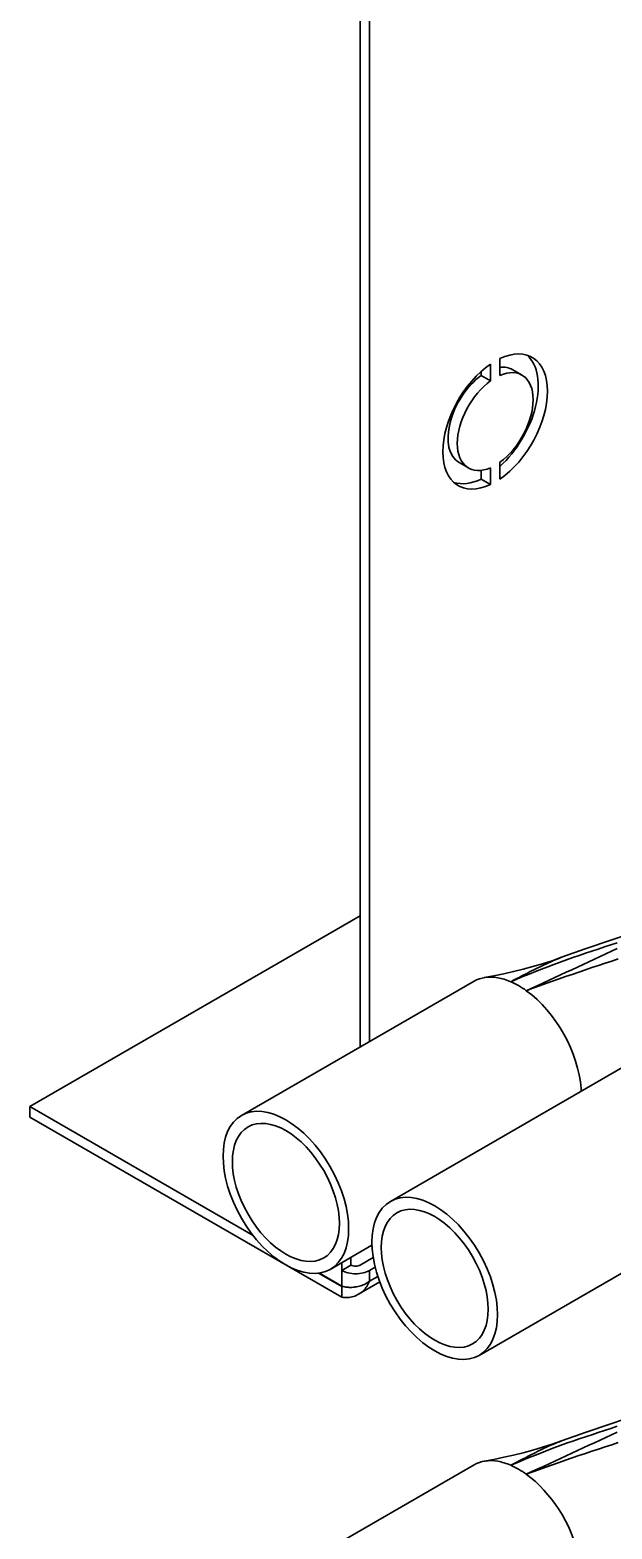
# Model space of a CAD drawing. Header units: millimetres. Extents: x -116965 to 323937, y 291661 to 566926.
# Drawn here: x -12235.7 to -12147.3, y 301887.9 to 302115.7 of the extents above; entities that cross this region are included whole.
import ezdxf

# ---------------------------------------------------------------- set-up
doc = ezdxf.new("R2010")
doc.units = ezdxf.units.MM
doc.layers.add('Visible Edges(Schneider)', color=7, linetype='Continuous', lineweight=35)
doc.layers.add('Visible Tangent Edges(Schneider)', color=7, linetype='Continuous', lineweight=35)

msp = doc.modelspace()

# ---------------------------------------------------------------- linework, layer by layer
at = {"layer": 'Visible Edges(Schneider)'}
for p, q in [((-12185.543127, 301961.199804), (-12185.543127, 302142.732961)), ((-12184.128914, 302143.191467), (-12184.128914, 301962.015945)), ((-12165.744138, 302064.975558), (-12165.744138, 302062.430498)), ((-12164.329924, 302063.246994), (-12164.329924, 302065.792055)), ((-12167.158351, 302063.246994), (-12167.158351, 302063.862802)), ((-12167.158351, 302063.246994), (-12165.744138, 302062.430498)), ((-12162.376244, 302064.109184), (-12160.962031, 302063.292688)), ((-12170.526244, 302049.99297), (-12169.112031, 302049.176474)), ((-12167.158351, 302047.493603), (-12167.158351, 302048.822618)), ((-12165.744138, 302049.222167), (-12165.744138, 302046.677107)), ((-12164.329924, 302047.493603), (-12164.329924, 302050.038664)), ((-12167.158351, 302047.493603), (-12165.744138, 302046.677107)), ((-12235.747709, 301952.131267), (-12185.543127, 301981.116895)), ((-12168.249297, 301971.180064), (-12203.604635, 301950.776518)), ((-12145.62188, 301958.116119), (-12180.977218, 301937.712572)), ((-12235.747709, 301952.131267), (-12201.838064, 301932.553524)), ((-12235.747709, 301950.498274), (-12235.747709, 301952.131267)), ((-12188.371555, 301923.145638), (-12235.747709, 301950.498274)), ((-12132.126279, 301934.730893), (-12167.481617, 301914.327347)), ((-12183.766594, 301931.051511), (-12190.109034, 301927.391292)), ((-12188.371555, 301927.228121), (-12188.371555, 301928.393991)), ((-12188.371555, 301927.228121), (-12186.957341, 301928.044618)), ((-12186.957341, 301929.210133), (-12186.957341, 301928.044618)), ((-12185.543127, 301928.044618), (-12183.577176, 301929.17966)), ((-12183.275777, 301927.72068), (-12184.128914, 301927.228121)), ((-12191.879143, 301926.803738), (-12188.371555, 301924.778631)), ((-12188.371555, 301924.860281), (-12191.765302, 301926.819662)), ((-12185.810894, 301923.609424), (-12182.573085, 301925.478774)), ((-12188.371555, 301923.145638), (-12188.371555, 301924.778631)), ((-12168.249297, 301897.695372), (-12203.604635, 301877.291825))]:
    msp.add_line(p, q, dxfattribs=at)
at = {"layer": 'Visible Edges(Schneider)', "flags": 128}
for points in [[(-12154.937736, 301974.814178), (-12153.067544, 301975.492571), (-12151.199634, 301976.142778), (-12147.481751, 301977.400186), (-12143.783289, 301978.646651), (-12140.102616, 301979.909448)], [(-12166.730802, 301971.728951), (-12165.233946, 301972.008629), (-12163.740269, 301972.312864), (-12162.251428, 301972.644516), (-12160.769078, 301973.006447), (-12159.294878, 301973.401518), (-12157.830483, 301973.832589), (-12156.37755, 301974.302522), (-12154.937736, 301974.814178)], [(-12184.128913, 301925.595125), (-12184.222064, 301925.38605), (-12184.324227, 301925.183093), (-12184.43545, 301924.986682), (-12184.555699, 301924.797354), (-12184.684434, 301924.616277), (-12184.821462, 301924.443916), (-12184.966675, 301924.280538), (-12185.119969, 301924.126457), (-12185.281241, 301923.981957), (-12185.450385, 301923.847334), (-12185.62718, 301923.722948), (-12185.810455, 301923.609675), (-12185.999725, 301923.507754), (-12186.194729, 301923.417223), (-12186.395203, 301923.338131), (-12186.600886, 301923.270548), (-12186.811519, 301923.214496), (-12187.026762, 301923.170062), (-12187.245464, 301923.137379), (-12187.467048, 301923.116367), (-12187.691168, 301923.106879), (-12187.916988, 301923.108769), (-12188.143899, 301923.12177), (-12188.371554, 301923.145641)], [(-12188.371554, 301924.860276), (-12188.228012, 301924.813345), (-12188.076307, 301924.772082), (-12187.916966, 301924.736735), (-12187.750514, 301924.707538), (-12187.57748, 301924.684725), (-12187.398387, 301924.668544), (-12187.214302, 301924.659225), (-12187.026494, 301924.656945), (-12186.835582, 301924.661817), (-12186.64219, 301924.673945), (-12186.446939, 301924.693427), (-12186.250447, 301924.720363), (-12186.053838, 301924.754759), (-12185.858511, 301924.796491), (-12185.66509, 301924.845498), (-12185.474198, 301924.901755), (-12185.286454, 301924.965219), (-12185.102473, 301925.035843), (-12184.923264, 301925.113399), (-12184.750123, 301925.197454), (-12184.583593, 301925.287828), (-12184.4242, 301925.38435), (-12184.272465, 301925.486845), (-12184.128913, 301925.595125)], [(-12188.371554, 301924.778625), (-12188.365004, 301924.779823), (-12188.358454, 301924.781006), (-12188.351905, 301924.782219), (-12188.345356, 301924.783432), (-12188.33881, 301924.784646), (-12188.332265, 301924.785875), (-12188.32572, 301924.787103), (-12188.319176, 301924.788347), (-12188.312634, 301924.789607), (-12188.306092, 301924.790867), (-12188.299551, 301924.792142), (-12188.293013, 301924.793417), (-12188.286475, 301924.794692), (-12188.279937, 301924.795983), (-12188.273402, 301924.79729), (-12188.266867, 301924.798596), (-12188.260333, 301924.799918), (-12188.2538, 301924.80124), (-12188.247269, 301924.802578), (-12188.240737, 301924.803916), (-12188.234208, 301924.805269), (-12188.227681, 301924.806639), (-12188.221153, 301924.807993), (-12188.214629, 301924.809379)], [(-12154.937736, 301901.329486), (-12153.067544, 301902.007879), (-12151.199634, 301902.658086), (-12147.481751, 301903.915493), (-12143.783289, 301905.161958), (-12140.102616, 301906.424755)], [(-12166.730802, 301898.244258), (-12165.233946, 301898.523937), (-12163.740269, 301898.828172), (-12162.251428, 301899.159824), (-12160.769078, 301899.521755), (-12159.294878, 301899.916826), (-12157.830483, 301900.347897), (-12156.37755, 301900.81783), (-12154.937736, 301901.329486)]]:
    msp.add_lwpolyline(points, dxfattribs=at)
at = {"layer": 'Visible Edges(Schneider)'}
for centre, major_axis, ratio, start_param, end_param in [((-12165.037031, 302056.234581), (5.625, 9.742786), 0.5773502692, 4.0159971794, 6.9795771082), ((-12165.037031, 302056.234581), (-5.625, -9.742786), 0.5773502692, 4.0159971794, 6.9795771082), ((-12166.451244, 302057.051077), (5.625, 9.742786), 0.5773502692, 4.1969236128, 6.1571439758), ((-12166.451244, 302057.051077), (4.075, 7.058107), 0.5773502692, 0, 0.4084354314), ((-12165.037031, 302056.234581), (4.075, 7.058107), 0.5773502692, 4.0500001842, 6.9455741033), ((-12166.451244, 302057.051077), (-4.075, -7.058107), 0.5773502692, 4.0500001842, 6.2831853072), ((-12165.037031, 302056.234581), (-4.075, -7.058107), 0.5773502692, 4.0500001842, 6.9455741033), ((-12166.451244, 302057.051077), (-5.625, -9.742786), 0.5773502692, 0.1260413314, 0.696391801), ((-12161.501496, 301959.487451), (-6.7478, 11.692613), 0.5774756636, 5.8336908925, 6.2831853072), ((-12161.501496, 301959.487451), (-6.7478, 11.692613), 0.5774756636, 5.6222507684, 5.8336908925), ((-12161.501496, 301959.487451), (-6.7478, 11.692613), 0.5774756636, 5.3735407794, 5.6222507684), ((-12161.501496, 301959.487451), (-6.7478, 11.692613), 0.5774756636, 4.0078463, 5.3735407794), ((-12186.250234, 301928.452866), (1, 0), 0.5773502692, 3.926990817, 5.4977871438), ((-12186.250234, 301928.452866), (-3, 0), 0.5773502692, 0.7853981634, 2.3561944902), ((-12161.501496, 301886.002759), (-6.7478, 11.692613), 0.5774756636, 5.8336908925, 6.2831853072), ((-12161.501496, 301886.002759), (-6.7478, 11.692613), 0.5774756636, 5.6222507684, 5.8336908925), ((-12161.501496, 301886.002759), (-6.7478, 11.692613), 0.5774756636, 5.3735407794, 5.6222507684), ((-12161.501496, 301886.002759), (-6.7478, 11.692613), 0.5774756636, 4.2163052071, 5.3735407794)]:
    msp.add_ellipse(centre, major_axis=major_axis, ratio=ratio, start_param=start_param, end_param=end_param, dxfattribs=at)
for centre, major_axis in [((-12196.856834, 301939.083905), (-6.7478, 11.692613)), ((-12196.856834, 301939.083905), (-5.748126, 9.960374)), ((-12174.229417, 301926.01996), (6.7478, -11.692613)), ((-12174.229417, 301926.01996), (5.748126, -9.960374))]:
    msp.add_ellipse(centre, major_axis=major_axis, ratio=0.5774756636, dxfattribs=at)
at = {"layer": 'Visible Tangent Edges(Schneider)'}
for p, q in [((-12188.371555, 301924.860281), (-12188.371555, 301927.228121)), ((-12184.128914, 301927.228121), (-12184.128914, 301925.595128)), ((-12184.128914, 301925.595128), (-12182.870562, 301926.321638)), ((-12188.371555, 301924.778631), (-12188.282343, 301924.830137))]:
    msp.add_line(p, q, dxfattribs=at)
at = {"layer": 'Visible Tangent Edges(Schneider)', "flags": 128}
for points in [[(-12162.683467, 301971.109823), (-12161.750014, 301971.498967), (-12160.814951, 301971.885349), (-12159.877907, 301972.268142), (-12158.938507, 301972.646518), (-12157.996381, 301973.01965), (-12157.051157, 301973.386711), (-12156.102464, 301973.746872), (-12155.149927, 301974.099307), (-12154.193311, 301974.443324), (-12153.233482, 301974.779748), (-12152.271166, 301975.109916), (-12151.306975, 301975.4351), (-12150.341519, 301975.756572), (-12149.37541, 301976.075602), (-12148.409261, 301976.393464), (-12147.443682, 301976.711427), (-12146.479039, 301977.030425)], [(-12146.501742, 301976.14316), (-12147.362693, 301975.741454), (-12148.223911, 301975.339935), (-12149.085424, 301974.938636), (-12149.947257, 301974.537587), (-12150.809433, 301974.136822), (-12151.671981, 301973.736371), (-12152.534923, 301973.336269), (-12153.398262, 301972.936529), (-12154.261967, 301972.537085), (-12155.126006, 301972.137858), (-12155.990346, 301971.738769), (-12156.854954, 301971.339738), (-12157.719797, 301970.940687), (-12158.584842, 301970.541538), (-12159.450058, 301970.14221), (-12160.31541, 301969.742625)], [(-12154.937742, 301974.814176), (-12155.274172, 301974.686243), (-12155.608576, 301974.554351), (-12155.941071, 301974.418749), (-12156.271769, 301974.279659), (-12156.600784, 301974.137305), (-12156.928229, 301973.991912), (-12157.254218, 301973.843701), (-12157.578866, 301973.692897), (-12157.902285, 301973.539724), (-12158.22459, 301973.384406), (-12158.545894, 301973.227164), (-12158.866311, 301973.068225), (-12159.185954, 301972.907809), (-12159.504936, 301972.746142), (-12159.823372, 301972.583448), (-12160.141376, 301972.419948), (-12160.459061, 301972.255868), (-12160.776539, 301972.091431), (-12161.093927, 301971.92686), (-12161.411337, 301971.762378), (-12161.728881, 301971.59821), (-12162.046676, 301971.43458), (-12162.364833, 301971.271709), (-12162.683467, 301971.109823)], [(-12160.31541, 301969.742625), (-12159.3227, 301970.106948), (-12158.328586, 301970.468135), (-12157.333133, 301970.826161), (-12156.336407, 301971.181002), (-12155.338471, 301971.532633), (-12154.33939, 301971.881028), (-12153.339227, 301972.226163), (-12152.338047, 301972.568012), (-12151.335943, 301972.906572), (-12150.333289, 301973.242192), (-12149.330502, 301973.575487), (-12148.327983, 301973.907073), (-12147.326134, 301974.23757), (-12146.325354, 301974.567596)], [(-12162.683467, 301897.625131), (-12161.750014, 301898.014275), (-12160.814951, 301898.400657), (-12159.877907, 301898.78345), (-12158.938507, 301899.161826), (-12157.996381, 301899.534958), (-12157.051157, 301899.902018), (-12156.102464, 301900.26218), (-12155.149927, 301900.614614), (-12154.193311, 301900.958632), (-12153.233482, 301901.295056), (-12152.271166, 301901.625224), (-12151.306975, 301901.950408), (-12150.341519, 301902.27188), (-12149.37541, 301902.59091), (-12148.409261, 301902.908771), (-12147.443682, 301903.226735), (-12146.479039, 301903.545733)], [(-12146.501742, 301902.658467), (-12147.362693, 301902.256762), (-12148.223911, 301901.855243), (-12149.085424, 301901.453944), (-12149.947257, 301901.052895), (-12150.809433, 301900.65213), (-12151.671981, 301900.251679), (-12152.534923, 301899.851577), (-12153.398262, 301899.451837), (-12154.261967, 301899.052393), (-12155.126006, 301898.653166), (-12155.990346, 301898.254077), (-12156.854954, 301897.855046), (-12157.719797, 301897.455995), (-12158.584842, 301897.056846), (-12159.450058, 301896.657518), (-12160.31541, 301896.257932)], [(-12154.937742, 301901.329484), (-12155.274172, 301901.20155), (-12155.608576, 301901.069659), (-12155.941071, 301900.934056), (-12156.271769, 301900.794967), (-12156.600784, 301900.652613), (-12156.928229, 301900.507219), (-12157.254218, 301900.359008), (-12157.578866, 301900.208205), (-12157.902285, 301900.055032), (-12158.22459, 301899.899714), (-12158.545894, 301899.742472), (-12158.866311, 301899.583532), (-12159.185954, 301899.423117), (-12159.504936, 301899.26145), (-12159.823372, 301899.098756), (-12160.141376, 301898.935256), (-12160.459061, 301898.771176), (-12160.776539, 301898.606738), (-12161.093927, 301898.442168), (-12161.411337, 301898.277686), (-12161.728881, 301898.113518), (-12162.046676, 301897.949887), (-12162.364833, 301897.787017), (-12162.683467, 301897.625131)], [(-12160.31541, 301896.257932), (-12159.3227, 301896.622255), (-12158.328586, 301896.983443), (-12157.333133, 301897.341468), (-12156.336407, 301897.69631), (-12155.338471, 301898.047941), (-12154.33939, 301898.396336), (-12153.339227, 301898.741471), (-12152.338047, 301899.08332), (-12151.335943, 301899.42188), (-12150.333289, 301899.7575), (-12149.330502, 301900.090794), (-12148.327983, 301900.422381), (-12147.326134, 301900.752878), (-12146.325354, 301901.082903)]]:
    msp.add_lwpolyline(points, dxfattribs=at)
at = {"layer": 'Visible Tangent Edges(Schneider)'}
msp.add_ellipse((-12161.501496, 301959.487451), major_axis=(-6.7478, 11.692613), ratio=0.5774756636, start_param=3.970172741, end_param=4.0078463, dxfattribs=at)

doc.saveas('drawing.dxf')
